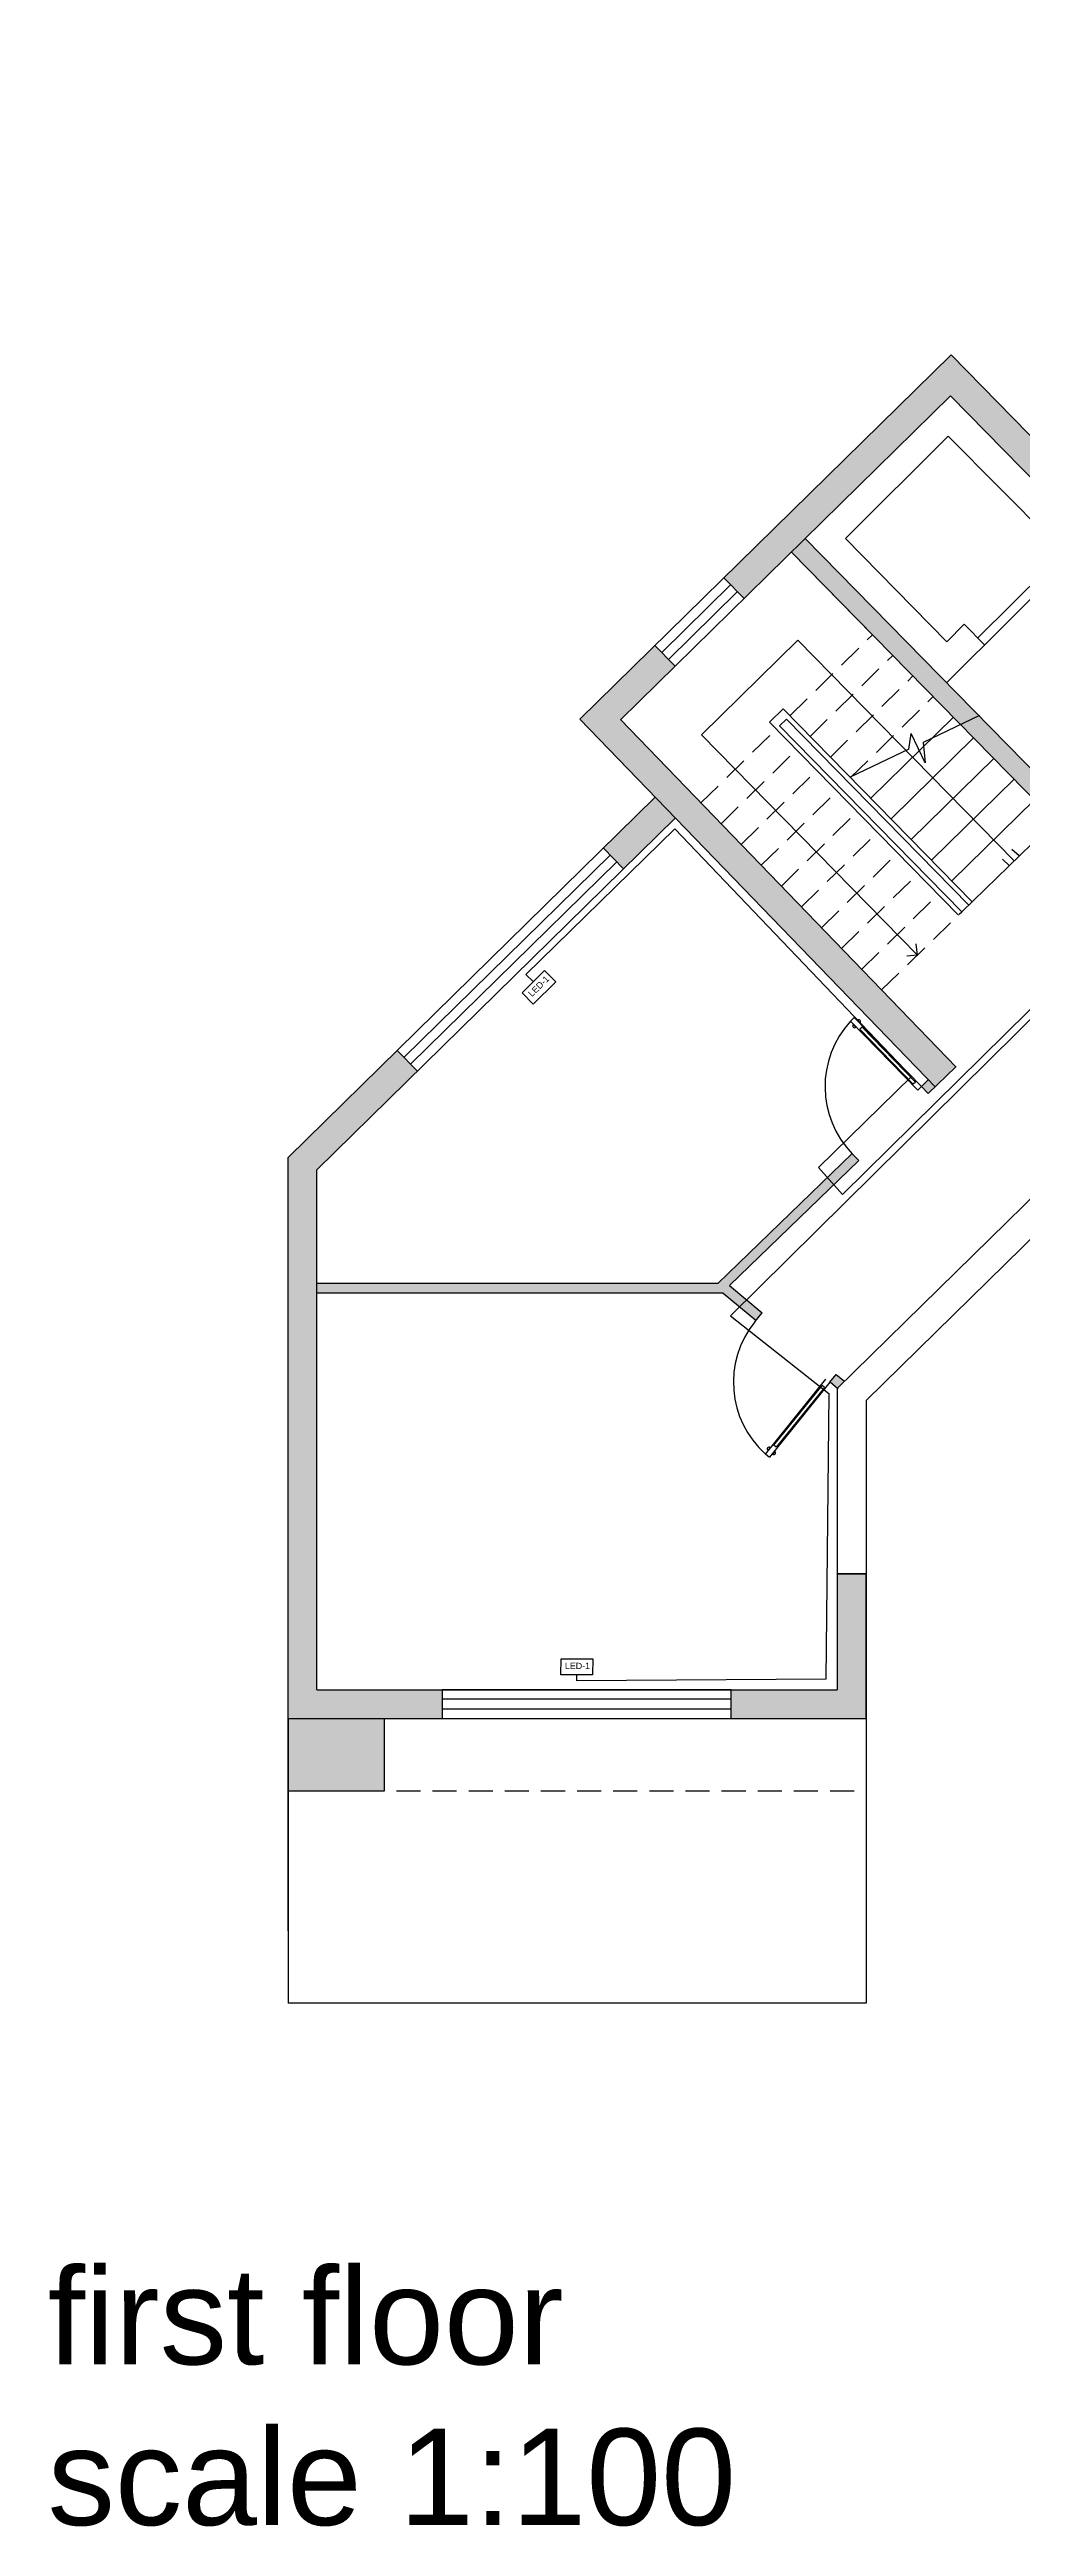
# Model space of a CAD drawing. Header units: metres. Extents: x -98 to 909, y -67 to 255.
# Drawn here: x 183.39 to 193.49, y 191.85 to 217.54 of the extents above; entities that cross this region are included whole.
import ezdxf

# ---------------------------------------------------------------- set-up
doc = ezdxf.new("R2010")
doc.units = ezdxf.units.M
doc.header["$MEASUREMENT"] = 0
doc.linetypes.add('DASHED2', pattern=[0.375, 0.25, -0.125])
for name, color, linetype in [('bo', 7, 'Continuous'), ('Data', 140, 'Continuous'), ('Data Cables', 140, 'Continuous')]:
    doc.layers.add(name, color=color, linetype=linetype)
doc.styles.get("Standard").update_dxf_attribs({"font": 'arial.ttf'})

msp = doc.modelspace()

# ---------------------------------------------------------------- hatches: boundary and pattern name
at = {"layer": 'bo'}
h = msp.add_hatch(color=256, dxfattribs=at)
h.paths.add_polyline_path([(186.86296, 200.23311), (185.86296, 200.23311), (185.86296, 199.48311), (186.86296, 199.48311)])
h.paths.add_polyline_path([(207.61347, 217.54352), (206.86347, 217.54352), (206.86347, 216.54352), (207.26418, 216.54352), (207.61347, 216.89281)])
h.paths.add_polyline_path([(207.61347, 216.89281), (207.26418, 216.54352), (207.61347, 216.54352)], flags=17)
h = msp.add_hatch(color=256, dxfattribs=at)
h.paths.add_polyline_path([(192.73985, 213.95169), (196.18403, 210.43973), (196.39812, 210.65024), (192.74401, 214.37591), (190.70933, 212.38053), (190.92267, 212.16958)])
h.paths.add_polyline_path([(189.87995, 211.14699), (189.67142, 211.36266), (188.89238, 210.59867), (192.57699, 206.78555), (192.79271, 206.99403), (189.31505, 210.59299)])
h.paths.add_polyline_path([(190.92267, 212.16958), (190.70933, 212.38053), (190.3854, 212.06286), (190.59545, 211.84868)])
h.paths.add_polyline_path([(191.23053, 212.4715), (191.08774, 212.33147), (191.92794, 211.47473), (194.60782, 208.74211), (195.50315, 209.62392), (195.42994, 209.69826), (194.67664, 208.95757)])
h = msp.add_hatch(color=256, dxfattribs=at)
h.paths.add_polyline_path([(192.57699, 206.78555), (192.50751, 206.85746), (192.43584, 206.78772), (192.50509, 206.71606)])
h.paths.add_polyline_path([(189.88272, 209.57379), (189.67425, 209.78953), (189.13553, 209.26121), (189.34559, 209.04702)])
h = msp.add_hatch(color=256, dxfattribs=at)
h.paths.add_polyline_path([(191.86347, 201.73311), (191.56347, 201.73311), (191.56347, 200.84281), (191.86347, 201.14281)])
h.paths.add_polyline_path([(191.86347, 201.14281), (191.56347, 200.84281), (191.56347, 200.53311), (191.25377, 200.53311), (190.95377, 200.23311), (191.86347, 200.23311)])
h.paths.add_polyline_path([(191.25377, 200.53311), (190.46322, 200.53311), (190.46322, 200.23311), (190.95377, 200.23311)])
h.paths.add_polyline_path([(187.46322, 200.53311), (186.16296, 200.53311), (186.16296, 205.92581), (187.20534, 206.94807), (186.99528, 207.16226), (185.86296, 206.05179), (185.86296, 200.23311), (187.46322, 200.23311)])
h.paths.add_polyline_path([(190.44329, 204.72344), (191.78603, 206.02113), (191.71654, 206.09303), (190.32291, 204.74617), (186.16296, 204.74617), (186.16296, 204.64617), (190.37982, 204.64617), (190.71964, 204.36387), (190.78354, 204.44079)])
h.paths.add_polyline_path([(191.55266, 203.80187), (191.48876, 203.72495), (191.56594, 203.66084), (191.63772, 203.73121)])

# ---------------------------------------------------------------- linework, layer by layer
for p, q in [((188.89238, 210.59867), (192.74401, 214.37591)), ((196.46982, 210.57713), (192.74401, 214.37591)), ((189.31505, 210.59299), (192.73985, 213.95169)), ((196.18375, 210.44003), (192.73985, 213.95169)), ((191.64945, 212.47306), (192.7149, 213.53204)), ((193.77233, 212.46816), (192.7149, 213.53204)), ((194.67664, 208.95757), (191.23053, 212.4715)), ((191.64945, 212.47306), (192.69897, 211.40138)), ((194.19658, 212.46685), (192.69766, 210.97711)), ((194.60782, 208.74211), (191.08774, 212.33147)), ((191.08774, 212.33147), (191.92794, 211.47473)), ((189.74092, 211.29077), (190.45541, 211.99147)), ((190.59545, 211.84868), (190.38539, 212.06287)), ((193.73127, 212.14537), (193.02199, 211.44044)), ((189.81044, 211.21888), (190.52543, 211.92007)), ((192.88101, 211.5823), (192.69897, 211.40138)), ((193.09249, 211.36951), (192.88101, 211.5823)), ((189.66692, 211.36731), (189.87995, 211.14699)), ((191.15454, 211.41654), (190.155, 210.43629)), ((193.39811, 209.12882), (191.15454, 211.41654)), ((191.00116, 210.70591), (190.85837, 210.56587)), ((192.9633, 208.70516), (191.00116, 210.70591)), ((188.89238, 210.59867), (192.58208, 206.78029)), ((189.31456, 210.5935), (192.79781, 206.98876)), ((192.3951, 208.1521), (190.155, 210.43629)), ((192.82051, 208.56512), (190.85837, 210.56587)), ((190.96409, 210.52948), (191.03548, 210.5995)), ((191.03548, 210.5995), (190.96409, 210.52948)), ((192.85621, 208.60013), (190.96409, 210.52948)), ((192.9276, 208.67015), (191.03548, 210.5995)), ((191.9114, 209.77775), (192.76816, 210.61797)), ((192.12146, 209.56357), (192.97821, 210.40379)), ((192.30694, 210.28641), (192.3291, 210.44946)), ((192.47383, 210.14647), (192.3291, 210.44946)), ((193.04034, 210.63673), (192.45591, 210.35757)), ((192.30694, 210.28641), (191.69787, 209.99549)), ((192.33151, 209.34938), (193.18827, 210.1896)), ((192.45591, 210.35757), (192.47383, 210.14647)), ((192.54157, 209.13519), (193.39832, 209.97541)), ((185.86296, 206.05179), (189.67425, 209.78953)), ((189.74374, 209.71762), (189.74427, 209.71814)), ((192.75162, 208.921), (193.60838, 209.76122)), ((186.16296, 205.92581), (189.88272, 209.57379)), ((192.85571, 208.60064), (193.8229, 209.54248)), ((187.0653, 207.09087), (189.20555, 209.18981)), ((187.13532, 207.01947), (189.27557, 209.11842)), ((189.13553, 209.26121), (189.34559, 209.04702)), ((193.34797, 209.07999), (193.27785, 209.14749)), ((193.45142, 209.18074), (193.37571, 209.24807)), ((192.3951, 208.1521), (192.28344, 208.13973)), ((192.3951, 208.1521), (192.3823, 208.26772)), ((191.86347, 203.5327), (196.4371, 208.01806)), ((191.73843, 207.5044), (191.70055, 207.46753)), ((191.70157, 207.46659), (192.398, 206.75091)), ((191.7563, 207.40414), (191.72969, 207.43148)), ((192.43584, 206.78772), (191.73941, 207.5034)), ((191.80034, 207.44699), (191.77373, 207.47434)), ((191.81986, 207.40559), (191.79716, 207.3835)), ((191.79716, 207.3835), (192.35216, 206.81315)), ((191.80486, 207.37558), (191.7973, 207.36822)), ((192.37486, 206.83524), (191.81986, 207.40559)), ((191.83513, 207.40503), (191.82756, 207.39767)), ((186.99528, 207.16226), (187.20534, 206.94807)), ((191.56347, 203.65842), (195.08348, 207.10895)), ((192.34666, 206.8188), (192.3391, 206.81144)), ((192.37486, 206.83524), (192.35216, 206.81315)), ((192.37693, 206.84826), (192.36936, 206.84089)), ((192.39764, 206.75128), (192.50751, 206.85746)), ((192.43584, 206.78772), (192.50751, 206.85746)), ((192.50509, 206.71606), (192.79271, 206.99403)), ((192.43584, 206.78772), (192.50509, 206.71606)), ((185.86296, 198.03352), (185.86296, 206.05179)), ((190.32291, 204.74617), (191.71653, 206.09303)), ((191.71916, 206.09032), (191.78603, 206.02113)), ((186.16296, 200.53311), (186.16296, 205.92581)), ((190.44329, 204.72344), (191.78603, 206.02113)), ((190.32291, 204.74617), (186.16296, 204.74617)), ((190.37982, 204.64617), (186.16296, 204.64617)), ((190.37982, 204.64617), (190.71964, 204.36387)), ((190.44329, 204.72344), (190.78354, 204.44079)), ((190.70643, 204.34796), (190.78354, 204.44079)), ((190.81845, 202.97615), (191.44443, 203.7542)), ((191.48556, 203.72111), (190.85958, 202.94306)), ((191.48556, 203.72111), (191.55266, 203.80187)), ((191.48876, 203.72495), (191.57333, 203.6547)), ((191.55266, 203.80187), (191.63723, 203.73162)), ((190.90579, 203.06787), (191.40465, 203.68791)), ((191.42933, 203.66806), (190.93047, 203.04801)), ((191.39971, 203.68177), (191.39148, 203.68839)), ((191.42933, 203.66806), (191.40465, 203.68791)), ((191.43261, 203.6553), (191.42439, 203.66192)), ((191.56237, 203.51731), (191.56347, 203.51839)), ((191.56347, 203.65868), (191.56347, 200.53311)), ((191.86347, 203.5327), (191.86347, 200.23311)), ((190.8587, 202.94197), (190.81752, 202.97511)), ((190.86705, 203.04347), (190.84314, 203.01374)), ((190.91493, 203.00495), (190.89101, 202.97523)), ((190.91271, 203.07648), (190.90449, 203.08309)), ((190.93047, 203.04801), (190.90579, 203.06787)), ((190.94562, 203.05), (190.93739, 203.05662)), ((191.86347, 201.73311), (191.56347, 201.73311)), ((191.56347, 201.73311), (191.86347, 201.73311)), ((191.56347, 201.73311), (191.86347, 201.73311)), ((191.86347, 201.23311), (191.86347, 201.73311)), ((191.86347, 200.23311), (191.86347, 201.73311)), ((191.86347, 200.23311), (191.86347, 201.23311)), ((186.16296, 200.53311), (191.56347, 200.53311)), ((190.46322, 200.53311), (187.46322, 200.53311)), ((187.46322, 200.53311), (187.46322, 200.23311)), ((190.46322, 200.43311), (187.46322, 200.43311)), ((190.46322, 200.23311), (190.46322, 200.53311)), ((185.86296, 200.23311), (191.86347, 200.23311)), ((185.86296, 200.23311), (185.86296, 197.28352)), ((186.86296, 199.48311), (186.86296, 200.23311)), ((187.46322, 200.33311), (188.96322, 200.33311)), ((187.46322, 200.23311), (188.96322, 200.23311)), ((188.96322, 200.33311), (190.46322, 200.33311)), ((188.96322, 200.23311), (190.46322, 200.23311)), ((191.86347, 200.23311), (191.86347, 198.03352)), ((191.86347, 200.23311), (191.86347, 197.28352)), ((185.86296, 199.48311), (186.86296, 199.48311)), ((191.86347, 197.28352), (185.86296, 197.28352))]:
    msp.add_line(p, q, dxfattribs=at)
at = {"layer": 'bo', "linetype": 'DASHED2'}
for p, q in [((191.07118, 210.63451), (191.92794, 211.47473)), ((191.28124, 210.42032), (192.13799, 211.26054)), ((191.49129, 210.20613), (192.34805, 211.04635)), ((191.70135, 209.99194), (192.5581, 210.83216)), ((190.14891, 209.73004), (190.92839, 210.49447)), ((190.35739, 209.5143), (191.13844, 210.28028)), ((190.56586, 209.29856), (191.3485, 210.0661)), ((190.77433, 209.08281), (191.55855, 209.85191)), ((190.9828, 208.86707), (191.76861, 209.63772)), ((191.19127, 208.65133), (191.97867, 209.42353)), ((191.39974, 208.43559), (192.18872, 209.20934)), ((191.60821, 208.21985), (192.39878, 208.99515)), ((191.81668, 208.0041), (192.60883, 208.78096)), ((192.02342, 207.79016), (192.85571, 208.60064)), ((185.86296, 199.48311), (191.86347, 199.48311))]:
    msp.add_line(p, q, dxfattribs=at)
at = {"layer": 'bo'}
for centre, radius, start, end in [((192.43584, 206.78772), 1, 137.245192, 224.219074), ((191.74299, 207.41781), 0.01908, 134.219074, 314.219074), ((191.78703, 207.46067), 0.01908, 314.219074, 134.219074), ((191.48556, 203.72111), 1, 141.181404, 228.155287), ((190.8551, 203.02861), 0.01908, 51.181404, 231.181404), ((190.90297, 202.99009), 0.01908, 231.181404, 51.181404)]:
    msp.add_arc(centre, radius, start, end, dxfattribs=at)
at = {"layer": 'Data'}
for points in [[(188.29241, 207.75985), (188.52622, 207.99188), (188.641, 207.87372), (188.40719, 207.6417)], [(188.69604, 200.85147), (189.02543, 200.85147), (189.02367, 200.68676), (188.69428, 200.68676)]]:
    msp.add_lwpolyline(points, close=True, dxfattribs=at)
at = {"layer": 'Data Cables'}
for p, q in [((199.21718, 213.06689), (190.45496, 204.41214)), ((199.18684, 213.13066), (191.61668, 205.66919)), ((189.87816, 209.46221), (188.32969, 207.95045)), ((192.33232, 206.89413), (189.87816, 209.46221)), ((188.32969, 207.95045), (188.40932, 207.87587)), ((191.36694, 205.94949), (192.33232, 206.89413)), ((191.61668, 205.66919), (191.36694, 205.94949)), ((190.45496, 204.41214), (191.47661, 203.60392)), ((191.47661, 203.60392), (191.44304, 200.642)), ((188.85898, 200.62632), (188.85898, 200.68676)), ((191.44304, 200.642), (188.85898, 200.62632))]:
    msp.add_line(p, q, dxfattribs=at)

# ---------------------------------------------------------------- texts
at = {"layer": 'bo', "insert": (183.36813, 194.53587), "char_height": 1, "attachment_point": 1}
msp.add_mtext_dynamic_manual_height_columns('first floor ^Jscale 1:100', width=41.6090494, gutter_width=1, heights=[0], dxfattribs=at)
at = {"layer": 'Data', "insert": (188.34865, 207.76085), "char_height": 0.065879, "attachment_point": 1, "rotation": 44.780793}
msp.add_mtext_dynamic_manual_height_columns('LED-1', width=0.2432946, gutter_width=1.64698, heights=[0.09448], dxfattribs=at)
at = {"layer": 'Data', "insert": (188.73665, 200.81257), "char_height": 0.065879, "attachment_point": 1}
msp.add_mtext_dynamic_manual_height_columns('LED-1', width=0.2432946, gutter_width=1.64698, heights=[0.09448], dxfattribs=at)

doc.saveas('drawing.dxf')
